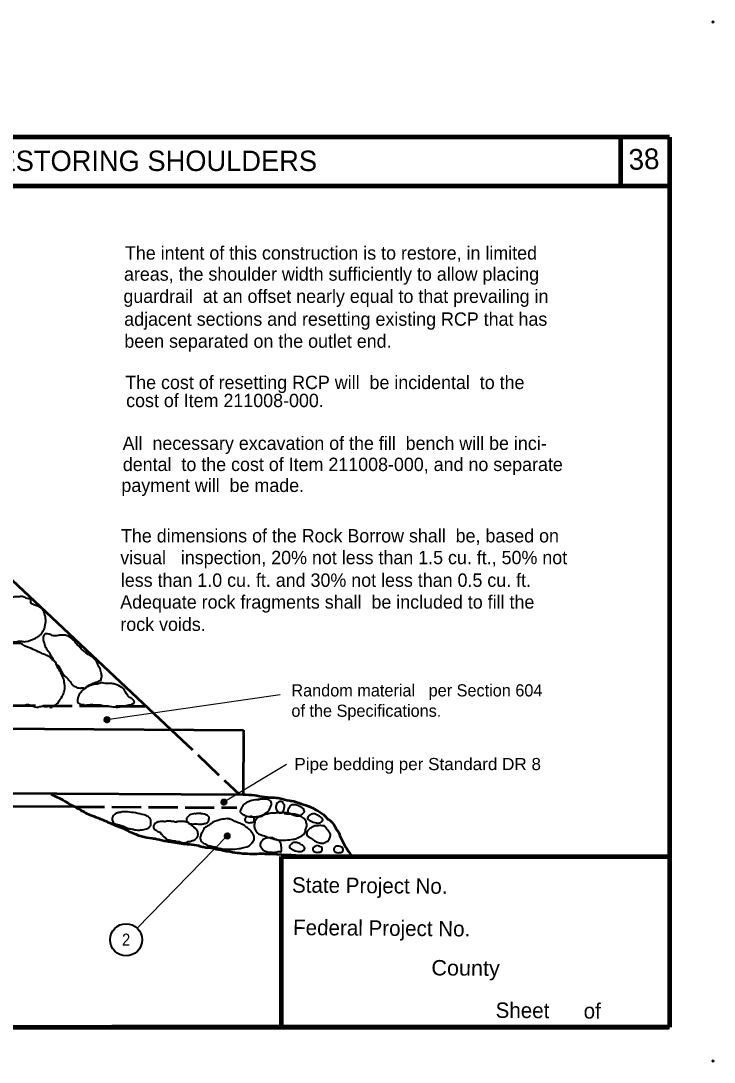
# Model space of a CAD drawing. Extents: x -8731 to 1841, y -62838 to -56618.
# Drawn here: x 1045 to 1841, y -62838 to -61643 of the extents above; entities that cross this region are included whole.
import ezdxf
from ezdxf.enums import TextEntityAlignment as Align

# ---------------------------------------------------------------- set-up
doc = ezdxf.new("R2010")
doc.units = 0
doc.header["$LTSCALE"] = 5.6
doc.header["$PDMODE"] = 32
doc.header["$PDSIZE"] = 2.8
doc.linetypes.add('LONG_DASHED', pattern=[7.5, 6, -1.5])
doc.layers.add('1', color=7, linetype='Continuous', lineweight=13)
doc.layers.add('3', color=7, linetype='Continuous', lineweight=40)

msp = doc.modelspace()

# ---------------------------------------------------------------- linework, layer by layer
at = {"layer": '1', "lineweight": 100}
for p, q in [((1789.98, -61776.3), (297.74, -61776.3)), ((1733.72, -61776.3), (1733.72, -61832.56)), ((1789.98, -61776.3), (1789.98, -62797.74)), ((1789.98, -61832.56), (297.74, -61832.56)), ((1344.26, -62602.04), (1789.98, -62602.04)), ((1344.26, -62602.04), (1344.26, -62797.74)), ((1789.98, -62797.74), (1149.82, -62797.74))]:
    msp.add_line(p, q, dxfattribs=at)
at = {"layer": '1'}
for p, q in [((1144.66, -62448.4), (1140.46, -62444.2)), ((1144.34, -62448.4), (1140.46, -62444.64)), ((1143.9, -62448.4), (1140.46, -62444.96)), ((1143.46, -62448.4), (1140.46, -62445.4)), ((1145.1, -62448.4), (1140.6, -62443.76)), ((1142.86, -62448.24), (1140.6, -62446.16)), ((1145.26, -62448.1), (1140.74, -62443.6)), ((1145.7, -62447.96), (1140.9, -62443.3)), ((1146, -62447.8), (1141.06, -62442.84)), ((1146.3, -62447.64), (1141.34, -62442.7)), ((1146.6, -62447.5), (1141.5, -62442.4)), ((1146.74, -62447.04), (1141.8, -62442.1)), ((1147.06, -62446.9), (1141.94, -62441.96)), ((1147.2, -62446.6), (1142.4, -62441.8)), ((1147.2, -62446.16), (1142.7, -62441.5)), ((1147.34, -62445.7), (1143, -62441.5)), ((1147.5, -62445.4), (1143.46, -62441.5)), ((1147.5, -62445.1), (1143.74, -62441.36)), ((1147.5, -62444.64), (1144.34, -62441.5)), ((1147.5, -62444.2), (1144.8, -62441.5)), ((1147.34, -62443.76), (1145.26, -62441.5)), ((1279.06, -62543.04), (1274.86, -62538.84)), ((1278.74, -62543.04), (1274.86, -62539.3)), ((1278.3, -62543.04), (1274.86, -62539.6)), ((1277.86, -62543.04), (1274.86, -62540.04)), ((1279.5, -62543.04), (1275, -62538.4)), ((1277.26, -62542.9), (1275, -62540.8)), ((1279.66, -62542.76), (1275.14, -62538.24)), ((1280.1, -62542.6), (1275.3, -62537.96)), ((1280.4, -62542.44), (1275.46, -62537.5)), ((1280.7, -62542.3), (1275.74, -62537.36)), ((1281, -62542.16), (1275.9, -62537.04)), ((1281.14, -62541.7), (1276.2, -62536.76)), ((1281.46, -62541.56), (1276.34, -62536.6)), ((1281.6, -62541.24), (1276.8, -62536.44)), ((1281.6, -62540.8), (1277.1, -62536.16)), ((1281.74, -62540.36), (1277.4, -62536.16)), ((1281.9, -62540.04), (1277.86, -62536.16)), ((1281.9, -62539.76), (1278.14, -62536)), ((1281.9, -62539.3), (1278.74, -62536.16)), ((1281.9, -62538.84), (1279.2, -62536.16)), ((1281.74, -62538.4), (1279.66, -62536.16)), ((1282.8, -62581.9), (1278.6, -62577.7)), ((1282.5, -62581.9), (1278.6, -62578.16)), ((1282.06, -62581.9), (1278.6, -62578.44)), ((1281.6, -62581.9), (1278.6, -62578.9)), ((1283.26, -62581.9), (1278.74, -62577.24)), ((1283.4, -62581.6), (1278.9, -62577.1)), ((1283.86, -62581.44), (1279.06, -62576.8)), ((1284.14, -62581.3), (1279.2, -62576.36)), ((1284.46, -62581.16), (1279.5, -62576.2)), ((1284.74, -62581), (1279.66, -62575.9)), ((1284.9, -62580.56), (1279.94, -62575.6)), ((1285.2, -62580.4), (1280.1, -62575.44)), ((1285.34, -62580.1), (1280.54, -62575.3)), ((1285.34, -62579.64), (1280.86, -62575)), ((1285.5, -62579.2), (1281.14, -62575)), ((1285.66, -62578.9), (1281.6, -62575)), ((1285.66, -62578.6), (1281.9, -62574.84)), ((1285.66, -62578.16), (1282.5, -62575)), ((1285.66, -62577.7), (1282.94, -62575)), ((1285.5, -62577.24), (1283.4, -62575)), ((1281, -62581.76), (1278.74, -62579.64))]:
    msp.add_line(p, q, dxfattribs=at)
at = {"layer": '1', "lineweight": 100}
msp.add_lwpolyline([(297.74, -61779.8), (297.74, -62797.74), (1788.5, -62797.74)], dxfattribs=at)
at = {"layer": '1'}
for centre in [(1144.05, -62444.95), (1278.45, -62539.6), (1282.2, -62578.45)]:
    msp.add_circle(centre, 3.52, dxfattribs=at)
for p in [(1839.9, -61644.1), (1839.9, -62836.7)]:
    msp.add_point(p, dxfattribs=at)
at = {"layer": '3', "lineweight": 53}
for p, q in [((766.8, -62032), (1217.7, -62456.64)), ((948, -62454.84), (1300.8, -62456.8)), ((1300.8, -62456.8), (1300.34, -62530.76)), ((947.54, -62528.8), (1300.34, -62530.76)), ((728.86, -62542.76), (1107.74, -62544.7))]:
    msp.add_line(p, q, dxfattribs=at)
at = {"layer": '3', "lineweight": 25}
for p, q in [((1342.8, -62416.6), (1144.06, -62444.96)), ((1350.3, -62496.4), (1278.46, -62539.6)), ((1178.86, -62684.36), (1282.2, -62578.44))]:
    msp.add_line(p, q, dxfattribs=at)
at = {"layer": '3', "linetype": 'LONG_DASHED', "lineweight": 53}
for p, q in [((692.4, -62426.8), (1188.9, -62429.5)), ((1217.7, -62456.64), (1296.3, -62530.76)), ((1107.74, -62544.84), (1293.14, -62545.9))]:
    msp.add_line(p, q, dxfattribs=at)
at = {"layer": '3'}
msp.add_line((1224.14, -62562.7), (1223.54, -62562.56), dxfattribs=at)
msp.add_circle((1166.02, -62697.55), 18.41, dxfattribs=at)
for points in [[(1037.86, -62303.8), (1029.46, -62308.76), (1027.94, -62310.84), (1022.86, -62316.56), (1021.66, -62319.1), (1018.8, -62323.76), (1015.94, -62330.96), (1015.34, -62333.04), (1015.06, -62337.4), (1015.34, -62341.76), (1017.3, -62347.9), (1019.26, -62350.9), (1020.74, -62352.7), (1022.1, -62353.76), (1026.6, -62355.24), (1030.2, -62355.4), (1032.14, -62355.56), (1037.4, -62355.7), (1039.8, -62355.56), (1042.5, -62354.96), (1047.3, -62355.1), (1049.26, -62355.4), (1050.74, -62355.24), (1061.26, -62351.64), (1062.9, -62350.76), (1066.8, -62348.36), (1068.74, -62346.4), (1069.94, -62344), (1071.3, -62342.36), (1072.94, -62337.56), (1073.26, -62336.04), (1073.7, -62328.7), (1073.4, -62326.6), (1072.2, -62322.84), (1071.46, -62320.9), (1070.4, -62318.64), (1062.3, -62313.7), (1056.6, -62309.96), (1056.74, -62307.1), (1054.34, -62306.04), (1051.06, -62305.3), (1046.86, -62303.64), (1044.9, -62303.64), (1040.26, -62303.96), (1037.7, -62303.8)], [(1137.3, -62399.8), (1137.46, -62398), (1138.2, -62395.6), (1137.3, -62391.1), (1135.5, -62385.24), (1134.3, -62383.3), (1132.94, -62379.56), (1131.3, -62377.16), (1125, -62371.3), (1120.34, -62368.44), (1118.4, -62366.64), (1116.3, -62365.3), (1113.14, -62361.56), (1109.1, -62357.96), (1106.86, -62354.8), (1105.34, -62353.6), (1103.86, -62351.96), (1101.46, -62350.16), (1097.4, -62348.2), (1094.86, -62348.04), (1092.9, -62347.9), (1091.4, -62347.76), (1087.5, -62348.36), (1082.54, -62348.64), (1077.6, -62346.7), (1074.3, -62346.4), (1072.66, -62346.84), (1071, -62350.16), (1070.86, -62351.8), (1071.3, -62354.8), (1072.06, -62357.04), (1072.34, -62358.84), (1073.26, -62360.8), (1076.7, -62366.36), (1077.9, -62367.84), (1079.26, -62370.84), (1080.9, -62372.64), (1082.1, -62375.2), (1084.94, -62378.96), (1086.3, -62381.2), (1087.8, -62382.4), (1090.5, -62386.76), (1093.34, -62391.84), (1099.5, -62398.6), (1102.8, -62402.5), (1104.14, -62404.44), (1107.46, -62406.84), (1111.94, -62408.5), (1117.06, -62408.5), (1119.9, -62408.2), (1120.66, -62407.3), (1125.14, -62404.44), (1137.46, -62399.5)], [(1092.3, -62419.76), (1092, -62419.3), (1093.2, -62417.2), (1094.1, -62415.24), (1095.6, -62409.56), (1095.46, -62404.3), (1095.14, -62402.04), (1093.34, -62396.04), (1090.06, -62389.3), (1086.46, -62382.7), (1085.7, -62380.9), (1081.34, -62375.96), (1078.06, -62372.8), (1075.06, -62371.16), (1069.8, -62369.2), (1067.7, -62368.16), (1065, -62366.96), (1057.5, -62363.36), (1053, -62361.56), (1050.9, -62360.96), (1046.86, -62358.24), (1042.8, -62357.5), (1031.7, -62357.36), (1029.74, -62357.04), (1021.5, -62357.64), (1011.3, -62357.64), (1009.06, -62357.96), (1006.06, -62359.9), (1003.06, -62364.4), (1002, -62368.16), (1001.4, -62370.56), (1000.34, -62374.44), (1000.06, -62377), (999.14, -62380.76), (997.8, -62385.1), (996.9, -62387.2), (996.14, -62391.1), (996.14, -62393.04), (996.74, -62395.3), (998.4, -62398.9), (999.6, -62400.56), (1000.66, -62402.64), (1006.06, -62409.56), (1010.4, -62413.44), (1014.9, -62416), (1020, -62419.3), (1021.94, -62419.9), (1024.94, -62421.84), (1026.9, -62422.76), (1029.3, -62424.84), (1031.4, -62426.2), (1034.1, -62427.84), (1035.74, -62428.16), (1037.4, -62428.16), (1039.8, -62428.16), (1043.4, -62429.04), (1049.1, -62428.16), (1054.2, -62427.7), (1058.26, -62428.9), (1063.06, -62430.56), (1066.5, -62429.96), (1071.3, -62429.36), (1074.6, -62429.96), (1077.9, -62429.36), (1078.8, -62430.7), (1083.14, -62428.9), (1085.7, -62427.4), (1087.5, -62425.9), (1090.5, -62421.56), (1092.14, -62420.04), (1092.3, -62419.9)], [(1175.26, -62423.2), (1171.66, -62420.04), (1169.4, -62418.56), (1167.9, -62417.2), (1162.8, -62409.24), (1161.14, -62407.9), (1153.2, -62404.3), (1150.94, -62403.7), (1145.86, -62403.24), (1142.26, -62403.24), (1138.8, -62402.8), (1136.26, -62402.96), (1134.3, -62403.7), (1128.9, -62404.44), (1123.5, -62406.24), (1121.4, -62407.3), (1119.74, -62408.64), (1118.26, -62409.4), (1114.06, -62413.6), (1111.34, -62417.96), (1110.46, -62421.56), (1110.14, -62424.24)], [(1110.3, -62423.04), (1110.46, -62424.56), (1112.54, -62426.64), (1113.14, -62426.64), (1114.06, -62427.4), (1117.06, -62427.56), (1117.66, -62427.84), (1122.14, -62427.84), (1133.4, -62428), (1139.4, -62428.76), (1140, -62429.04), (1142.26, -62429.2), (1148.26, -62429.64), (1150.66, -62430.24), (1155, -62430.4), (1156.34, -62430.7), (1156.66, -62430.4), (1159.2, -62430.24), (1159.66, -62429.96), (1163.26, -62429.5), (1169.1, -62428), (1169.86, -62428), (1172.4, -62427.4), (1173.14, -62426.8), (1173.9, -62426.64), (1173.9, -62426.36), (1174.8, -62426.2), (1174.8, -62425.9), (1175.26, -62425.44), (1175.54, -62424.7), (1175.26, -62424.24), (1175.1, -62423.04), (1173.9, -62422.6)], [(1319.1, -62536.76), (1310.4, -62537.8), (1306.2, -62539.3), (1302.6, -62541.4), (1299.6, -62544.56), (1297.66, -62548), (1297.06, -62549.8), (1297.5, -62551.44), (1298.86, -62552.96), (1303.66, -62555.2), (1306.06, -62555.96), (1311, -62556.56), (1316.1, -62556.24), (1323.74, -62554.6), (1325.7, -62552.5), (1327.94, -62551.16), (1331.86, -62545.44), (1332.9, -62542.76), (1333.2, -62540.64), (1332, -62538.56), (1330.06, -62536.9), (1327.66, -62536.3), (1317.6, -62536.6)], [(1346.26, -62539.9), (1344.74, -62539.3), (1342.66, -62539), (1341, -62539.76), (1339.2, -62540.96), (1338.6, -62542.44), (1338, -62546.36), (1338.46, -62547.84), (1339.66, -62550.1), (1341.46, -62551.44), (1343.1, -62551.9), (1344.9, -62551.44), (1346.4, -62549.64), (1347.46, -62546.96), (1347.9, -62545.44), (1348.06, -62543.5), (1346.1, -62540.5)], [(1368.3, -62545.9), (1366.94, -62545.3), (1361.86, -62542.9), (1358.4, -62542.6), (1356.74, -62542.76), (1354.66, -62543.8), (1352.86, -62546.36), (1351.94, -62549.04), (1351.94, -62550.56), (1353.46, -62552.2), (1356.9, -62553.84), (1358.86, -62554.6), (1362.6, -62555.36), (1366.5, -62554.76), (1368, -62553.56), (1370.26, -62551.44), (1371, -62550.4), (1370.7, -62549.04), (1367.4, -62545.44)], [(1176.9, -62551.76), (1167.6, -62550.84), (1161.6, -62550.84), (1159.5, -62551.44), (1157.7, -62551.6), (1154.4, -62552.64), (1150.8, -62555.96), (1150.2, -62557.6), (1150.06, -62559.24), (1150.34, -62560.9), (1151.4, -62562.84), (1152.9, -62564.2), (1154.54, -62564.96), (1158.14, -62565.56), (1167.6, -62569.44), (1171.66, -62570.36), (1174.06, -62570.8), (1177.8, -62571.56), (1182.74, -62571.56), (1189.66, -62570.2), (1192.8, -62568.24), (1194, -62566.76), (1194.6, -62564.2), (1194.6, -62562.4), (1194.6, -62560.9), (1194.3, -62559.56), (1193.26, -62557.76), (1191.3, -62556.1), (1186.8, -62554.3), (1176.9, -62552.04)], [(1245.14, -62552.8), (1238.86, -62554.6), (1237.2, -62555.96), (1235.26, -62559.24), (1236.14, -62562.24), (1237.66, -62563.6), (1241.4, -62564.64), (1247.26, -62564.64), (1253.1, -62564.8), (1254.9, -62564.5), (1258.8, -62563.3), (1260.3, -62562.1), (1260.9, -62560.6), (1261.34, -62558.5), (1261.34, -62557), (1259.7, -62555.04), (1257.9, -62554), (1253.1, -62552.96), (1251.46, -62552.8), (1249.5, -62552.64), (1245, -62553.24)], [(1359.14, -62554.76), (1357.2, -62553.7), (1338.6, -62552.04), (1334.26, -62552.2), (1330.06, -62552.8), (1326.3, -62553.7), (1319.86, -62555.8), (1317.74, -62556.84), (1316.26, -62558.36), (1314.46, -62560.76), (1313.4, -62564.64), (1313.4, -62568.7), (1314.6, -62571.84), (1317, -62575.16), (1321.06, -62577.1), (1336.06, -62582.04), (1342.06, -62583.24), (1346.86, -62583.24), (1349.26, -62583.1), (1357.94, -62582.2), (1363.34, -62580.7), (1365.6, -62579.5), (1372.06, -62572.9), (1372.34, -62570.2), (1373.26, -62568.24), (1373.26, -62563.76), (1372.66, -62561.96), (1369.34, -62557.6), (1366.94, -62555.96), (1362.3, -62554), (1357.5, -62553.4), (1350.74, -62553.24), (1347.74, -62552.96)], [(1386.6, -62554.76), (1383.74, -62553.4), (1381.5, -62553.1), (1379.4, -62553.24), (1375.8, -62555.5), (1374.6, -62557), (1374.3, -62558.64), (1376.26, -62560.3), (1377.74, -62561.2), (1384.5, -62563.44), (1386.6, -62563.6), (1390.8, -62561.96), (1391.86, -62559.84), (1391.1, -62558.04), (1386.9, -62555.2)], [(1224.6, -62562.24), (1223.86, -62562.7), (1221.14, -62561.96), (1218.46, -62561.8), (1217.54, -62561.5), (1213.2, -62561.5), (1212.3, -62561.5), (1211.54, -62561.8), (1207.06, -62561.8), (1204.06, -62562.24), (1201.94, -62562.4), (1199.86, -62563.6), (1198.8, -62564.64), (1198.66, -62565.24), (1198.2, -62565.56), (1197.6, -62566.76), (1197.6, -62568.56), (1197.6, -62569.16), (1197.9, -62569.3), (1197.9, -62569.76), (1200.74, -62571.84), (1201.66, -62572.9), (1202.54, -62573.36), (1205.7, -62575.44), (1205.7, -62575.76), (1206.14, -62575.9), (1207.8, -62577.56), (1208.26, -62578.3), (1209.74, -62579.5), (1210.2, -62579.96), (1210.5, -62579.96), (1211.1, -62580.7), (1211.86, -62580.84), (1211.86, -62581.16), (1216.8, -62583.1), (1217.54, -62583.24), (1221.14, -62584.16), (1222.8, -62584.16), (1223.26, -62584.44), (1227.3, -62584.9), (1227.9, -62585.2), (1236.46, -62585.2), (1236.9, -62584.9), (1240.5, -62584.44), (1241.86, -62583.7), (1243.8, -62583.24), (1246.34, -62581.44), (1248.46, -62578.6), (1248.74, -62577.4), (1248.74, -62575.9), (1248.46, -62575.44), (1248.3, -62573.8), (1247.54, -62571.84), (1247.1, -62571.24), (1246.34, -62570.8), (1246.2, -62570.2), (1245.14, -62569.6), (1241.7, -62566.3), (1240.66, -62565.7), (1238.86, -62564.04), (1235.26, -62562.4), (1232.86, -62561.96), (1229.1, -62561.8), (1228.2, -62561.8), (1223.4, -62562.24)], [(1282.06, -62558.5), (1275, -62559.7), (1272.6, -62560.44), (1263.3, -62564.36), (1261.8, -62565.7), (1259.26, -62567.2), (1255.5, -62570.2), (1254.14, -62573.04), (1252.94, -62574.7), (1252.06, -62577.24), (1251.46, -62578.76), (1251.14, -62581), (1251.46, -62582.64), (1252.8, -62584.76), (1254.3, -62586.1), (1259.4, -62588.8), (1263.74, -62590.16), (1267.2, -62590.76), (1271.1, -62592.1), (1274.1, -62592.7), (1276.5, -62593.16), (1286.26, -62593.6), (1295.54, -62593), (1301.26, -62591.8), (1307.4, -62589.7), (1309.34, -62587.76), (1311.46, -62585.36), (1313.26, -62581.44), (1313.1, -62579.64), (1312.34, -62577.24), (1310.86, -62574.4), (1308, -62571.4), (1304.7, -62568.56), (1298.86, -62564.8), (1293.9, -62562.84), (1290.74, -62561.64), (1286.4, -62559.4), (1282.06, -62558.64)], [(1304.7, -62555.8), (1302.6, -62558.64), (1302.46, -62560.3), (1303.34, -62561.8), (1304.7, -62562.7), (1310.54, -62562.84), (1312.34, -62562.1), (1313.1, -62558.36), (1311.46, -62556.7), (1308.46, -62555.96)], [(1393.8, -62566.76), (1388.26, -62566.6), (1384.94, -62566.76), (1381.06, -62567.5), (1378.2, -62569.3), (1374.46, -62572.6), (1373.4, -62575.6), (1373.54, -62577.24), (1375.06, -62579.04), (1378.34, -62580.84), (1382.4, -62584), (1384.34, -62585.04), (1389.74, -62586.7), (1391.54, -62586.84), (1394.26, -62585.96), (1398.46, -62583.4), (1399.66, -62581.44), (1400.7, -62578.16), (1400.86, -62576.36), (1399.94, -62574.84), (1398.6, -62573.04), (1394.54, -62568.1), (1393.66, -62567.2)], [(1337.1, -62582.5), (1335.46, -62581.16), (1333.2, -62580.56), (1327.5, -62580.84), (1322.54, -62583.56), (1321.06, -62585.64), (1320.14, -62590), (1321.34, -62592.1), (1323.3, -62594.5), (1324.94, -62595.4), (1328.54, -62596.6), (1333.8, -62597.2), (1336.94, -62597.2), (1342.34, -62596.3), (1344.14, -62596.44), (1344.46, -62594.5), (1344.3, -62590), (1342.06, -62584.6), (1340.4, -62583.1), (1337.54, -62582.2)], [(1365.86, -62587.56), (1363.02, -62586.2), (1360.78, -62585.9), (1358.66, -62586.04), (1355.06, -62588.3), (1353.86, -62589.8), (1353.58, -62591.44), (1355.52, -62593.1), (1357.02, -62594), (1363.78, -62596.24), (1365.86, -62596.4), (1370.06, -62594.76), (1371.12, -62592.64), (1370.38, -62590.84), (1366.18, -62588)], [(1386.58, -62589.32), (1380.56, -62592.68), (1380.42, -62594.34), (1381.3, -62595.84), (1382.66, -62596.74), (1388.5, -62596.88), (1390.3, -62596.14), (1391.06, -62592.4), (1389.42, -62590.74), (1386.42, -62590)], [(1406.7, -62590.24), (1404.62, -62593.1), (1404.46, -62594.76), (1405.36, -62596.24), (1406.7, -62597.16), (1412.56, -62597.3), (1414.36, -62596.56), (1415.1, -62592.8), (1413.46, -62591.16), (1406.88, -62590.14)]]:
    msp.add_spline(points, degree=3, dxfattribs=at)
at = {"layer": '3', "lineweight": 53}
for points in [[(1080, -62530.6), (1097.7, -62539.6), (1103.54, -62543.04), (1108.06, -62545.16), (1110.6, -62546.8), (1112.1, -62547.4), (1114.34, -62549.04), (1116.3, -62549.8), (1117.94, -62550.84), (1124.4, -62554), (1143.14, -62561.5), (1160.4, -62568.84), (1162.5, -62569.6), (1169.7, -62573.2), (1177.2, -62576.5), (1183.8, -62578.76), (1195.94, -62581), (1199.26, -62581.44), (1209.9, -62583.84), (1216.66, -62584.9), (1219.94, -62585.64), (1238.7, -62587.9), (1249.34, -62589.56), (1252.34, -62590.44), (1257.74, -62591.5), (1268.7, -62593.16), (1270.34, -62593.6), (1274.54, -62594.04), (1276.34, -62594.64), (1282.8, -62596), (1293.74, -62597.64), (1302.3, -62598.56), (1313.1, -62598.84), (1314.6, -62598.84), (1322.86, -62598.56), (1325.86, -62598.84), (1334.4, -62598.84), (1339.5, -62599.16), (1425.14, -62601.76)], [(1300.34, -62530.9), (1313.54, -62531.64), (1324.66, -62533.6), (1328.26, -62534.04), (1334.1, -62534.36), (1342.34, -62534.96), (1353.6, -62537.8), (1356, -62538.1), (1366.94, -62541.4), (1378.06, -62545.3), (1385.7, -62549.36), (1390.5, -62552.2), (1394.4, -62555.5), (1395.6, -62557), (1398.74, -62559.7), (1400.86, -62561.2), (1405.94, -62568.1), (1407.9, -62571.4), (1409.1, -62572.9), (1411.66, -62578.3), (1425.14, -62601.76)]]:
    msp.add_spline(points, degree=3, dxfattribs=at)

# ---------------------------------------------------------------- texts
at = {"layer": '1'}
for s, height, rotation, p in [('38', 23.78, 2.121, (1743.44, -61813.94)), ('State Project No.', 17.66, 359.537, (1356.52, -62643.44)), ('Federal Project No.', 17.66, 359.537, (1357.78, -62692.18)), ('Sheet      of', 17.66, 359.537, (1590.28, -62787.18))]:
    msp.add_text(s, height=height, rotation=rotation, dxfattribs=at).set_placement(p)
at = {"layer": '1', "width": 1.05}
msp.add_text('County', height=17.66, rotation=359.537, dxfattribs=at).set_placement((1516.52, -62738.44))
at = {"layer": '3'}
msp.add_text('RESETTING RCP & RESTORING SHOULDERS', height=23.4, dxfattribs=at).set_placement((1044.53, -61815.1), align=Align.CENTER)
for s, height, p in [('The intent of this construction is to restore, in limited', 15.34, (1164.74, -61916.82)), ('areas, the shoulder width sufficiently to allow placing', 15.34, (1163.66, -61941.04)), ('guardrail  at an offset nearly equal to that prevailing in', 15.34, (1162.98, -61966.52)), ('adjacent sections and resetting existing RCP that has ', 15.34, (1163.9, -61992.76)), ('been separated on the outlet end.', 15.34, (1164.06, -62018)), ('The cost of resetting RCP will  be incidental  to the ', 15.34, (1165.14, -62065.42)), ('cost of Item 211008-000.', 15.34, (1166.12, -62086.16)), ('All  necessary excavation of the fill  bench will be inci-', 15.34, (1162.14, -62135.26)), ('dental  to the cost of Item 211008-000, and no separate', 15.34, (1162.3, -62159.52)), ('payment will  be made.', 15.34, (1160.66, -62183.56)), ('The dimensions of the Rock Borrow shall  be, based on', 15.34, (1160.22, -62241.44)), ('visual   inspection, 20% not less than 1.5 cu. ft., 50% not', 15.34, (1159.4, -62266.46)), ('less than 1.0 cu. ft. and 30% not less than 0.5 cu. ft.', 15.34, (1160.06, -62292.44)), ('Adequate rock fragments shall  be included to fill the', 15.34, (1159.32, -62317.44)), ('rock voids.', 15.34, (1159.48, -62343.08)), ('Random material   per Section 604', 13.95, (1355.86, -62418.24)), ('of the Specifications.', 13.95, (1355.86, -62441.64))]:
    msp.add_text(s, height=height, dxfattribs=at).set_placement(p)
at = {"layer": '3', "width": 1.05}
msp.add_text('Pipe bedding per Standard DR 8', height=13.95, dxfattribs=at).set_placement((1359.3, -62502.84))
at = {"layer": '3', "width": 0.9}
msp.add_text('2', height=13.95, dxfattribs=at).set_placement((1166.07, -62704.44), align=Align.CENTER)

doc.saveas('drawing.dxf')
